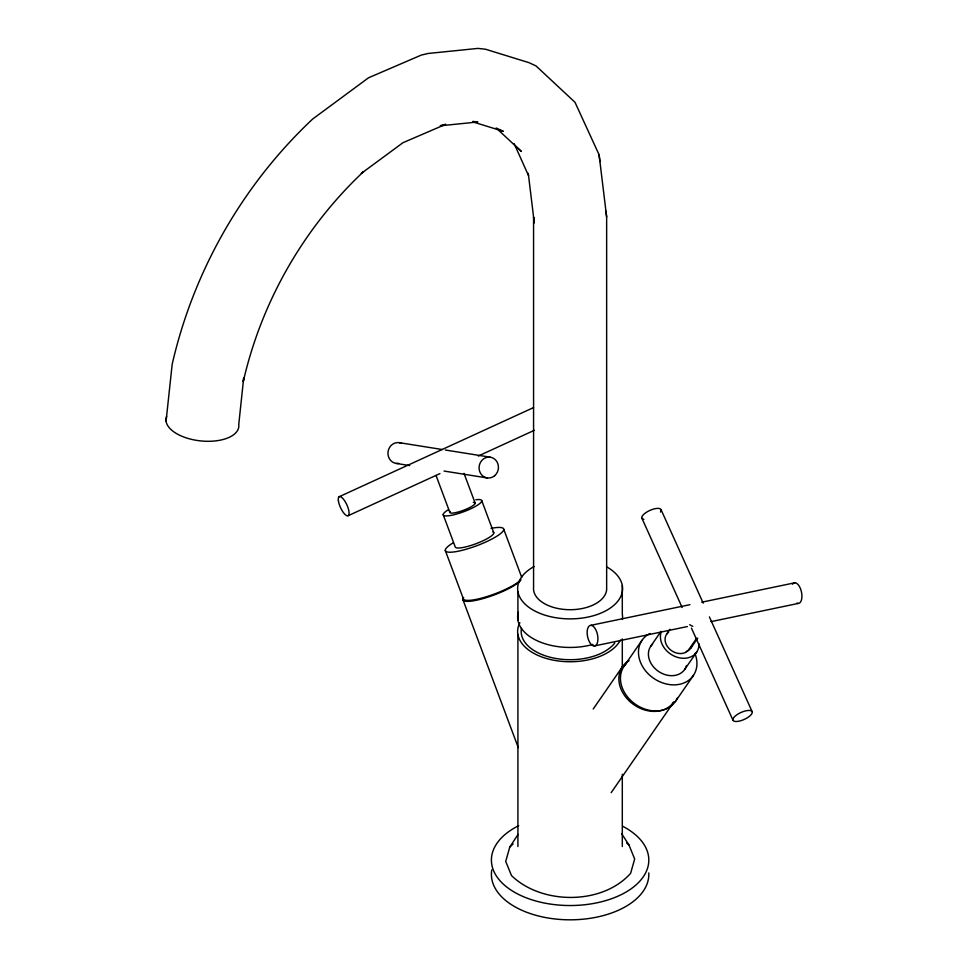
<?xml version="1.0" encoding="UTF-8"?>
<svg xmlns="http://www.w3.org/2000/svg" width="968" height="968" viewBox="0 0 968 968"><rect width="100%" height="100%" fill="white"/><g stroke="black" fill="none" stroke-linecap="round" stroke-linejoin="round"><path stroke-width="1.45" d="M166.072 421.213L172.159 364.379C193.515 270.907 242.774 184.719 312.652 119.04L368.542 77.779L421.286 55.091L427.904 53.494L477.974 48.4L485.5 49.223L528.939 62.642L536.042 65.945L575.004 102.305L599.095 154.783L599.93 161.559M518.061 834.416L509.785 847.06L505.719 861.399L511.479 875.544C541.596 904.911 602.169 905.274 630.604 873.342L634.669 859.003L628.91 844.846L621.577 833.593M593.215 709.024L622.388 666.783M623.973 666.359L641.99 640.271M650.738 646.249L661.035 631.342M666.577 634.246L670.013 629.273M688.865 649.492L696.597 638.311M690.862 648.088L697.722 638.154M684.678 669.481L696.694 652.081M611.183 792.671L673.813 701.969A31.133 24.817 34.6 0 1 629.684 701.34A31.133 24.817 34.6 0 1 629.091 660.624M675.398 701.546L693.427 675.458M509.785 847.06L513.101 843.975M361.366 173.332L363.46 171.723C303.686 227.916 261.541 301.653 243.258 381.622L243.718 377.738L238.757 424.432A36.59 18.174 6.1 0 1 200.243 440.863A36.59 18.174 6.1 0 1 166.629 416.494M361.5 173.26L402.99 142.695L445.667 124.328L440.367 125.61M339.151 496.741L533.562 407.576M348.202 515.678L439.932 473.606M478.265 456.025L534.396 430.288M590.867 625.328L689.906 604.673M701.727 602.205L794.861 582.796M594.231 645.983A10.503 5.058 78.2 0 0 596.143 630.434A10.503 5.058 78.2 0 0 587.261 630.543A10.503 5.058 78.2 0 0 594.231 645.983L687.353 626.562M711.008 621.637L798.213 603.451M440.537 125.767L477.902 121.968L472.892 121.411M399.022 442.618L442.34 449.539M445.328 450.011L490.135 457.162M396.263 463.43L409.706 465.572M444.058 471.053L487.376 477.974M473.243 122.028L503.287 131.309L496.185 128.006L521.365 151.468L515.823 146.241M626.647 843.031L628.91 844.846M661.059 509.676L703.204 603.149M709.399 616.894L752.172 711.734A10.491 3.836 -24.2 0 1 738.983 721.184A10.491 3.836 -24.2 0 1 736.563 714.989A10.491 3.836 -24.2 0 1 752.172 711.734M641.869 518.146L682.15 607.493M691.455 628.111L732.97 720.204M514.105 143.542L528.552 175.668M503.735 529.242L521.752 577.4M481.786 500.734L493.789 532.848M464.023 473.388L475.155 503.142M436.048 475.482L449.817 512.314M443.199 514.71L455.202 546.823A20.546 4.175 -20.5 0 0 477.502 543.145A20.546 4.175 -20.5 0 0 493.014 531.976M445.268 550.417L463.285 598.575A31.133 6.328 -20.5 0 0 489.433 595.78A31.133 6.328 -20.5 0 0 520.953 579.433M462.885 599.555L518.279 747.623M605.932 211.145L606.646 216.977L606.646 589.814A36.59 21.127 0 0 1 567.974 609.671A36.59 21.127 0 0 1 533.574 587.346L533.574 217.098L534.288 222.942L528.262 173.284M599.095 154.783L606.646 216.977M622.303 585.543L622.303 614.123A52.478 30.298 0 0 1 622.436 619.411M622.303 638.94L622.303 667.521M622.303 774.327L622.303 846.528M517.916 591.617L517.916 620.198M517.916 634.488L517.916 846.576M677.249 698.11A31.133 24.817 34.6 0 1 635.722 704.462A31.133 24.817 34.6 0 1 626.49 663.382M592.973 644.422A52.478 30.298 0 0 1 538.74 641.445A52.478 30.298 0 0 1 518.316 612.296M607.081 567.091A52.478 30.298 0 0 1 606.936 610.167A52.478 30.298 0 0 1 532.327 609.598A52.478 30.298 0 0 1 534.106 566.534M620.355 640.175A52.478 30.298 0 0 1 554.991 660.466A52.478 30.298 0 0 1 519.864 622.726M614.74 643.042A48.945 28.254 0 0 1 557.229 658.712A48.945 28.254 0 0 1 521.462 628.365M520.554 580.413A31.133 6.328 -20.5 0 1 485.271 597.958A31.133 6.328 -20.5 0 1 463.684 597.522M622.605 826.236A78.71 45.448 0 0 1 626.441 891.83A78.71 45.448 0 0 1 512.762 891.213A78.71 45.448 0 0 1 518.715 825.668M491.042 528.383A31.133 6.328 -20.5 0 1 497.709 535.655A31.133 6.328 -20.5 0 1 455.517 551.712A31.133 6.328 -20.5 0 1 453.29 542.758M686.469 665.573A20.546 16.383 34.6 0 1 659.232 671.889A20.546 16.383 34.6 0 1 652.601 644.083M699.017 643.756A20.546 16.383 34.6 0 1 677.685 657.417A20.546 16.383 34.6 0 1 660.95 632.757M473.291 502.356A13.492 2.735 -20.5 0 1 464.471 509.906A13.492 2.735 -20.5 0 1 450.168 511.431M694.927 653.46A31.133 24.817 34.6 0 1 680.891 683.989A31.133 24.817 34.6 0 1 642.946 667.146A31.133 24.817 34.6 0 1 649.903 633.471M398.792 463.394A10.491 9.68 -80.9 0 1 388.047 451.802A10.491 9.68 -80.9 0 1 401.466 443.296M475.772 499.766A20.546 4.175 -20.5 0 1 476.498 505.792A20.546 4.175 -20.5 0 1 449.2 515.678A20.546 4.175 -20.5 0 1 448.486 509.652M648.778 872.918A78.71 45.448 0 0 1 567.478 919.794A78.71 45.448 0 0 1 491.78 869.893M692.035 645.535A13.492 10.757 34.6 0 1 686.348 651.512M792.514 584.212A10.503 5.058 78.2 0 1 801.407 591.714A10.503 5.058 78.2 0 1 796.833 603.112M688.865 649.492A13.492 10.757 34.6 0 1 670.267 649.685A13.492 10.757 34.6 0 1 668.537 632.213M643.853 519.356A10.491 3.836 -24.2 0 1 644.228 513.887A10.491 3.836 -24.2 0 1 656.57 508.442A10.491 3.836 -24.2 0 1 660.479 512.024M692.798 626.344A13.492 10.757 34.6 0 1 689.7 624.675M338.401 500.843A10.503 3.461 65.3 0 0 347.282 515.847A10.503 3.461 65.3 0 0 345.358 501.944A10.503 3.461 65.3 0 0 338.401 500.843M494.563 475.784A10.491 9.68 -80.9 0 0 492.567 457.84A10.491 9.68 -80.9 0 0 479.124 469.069A10.491 9.68 -80.9 0 0 494.563 475.784"/></g></svg>
